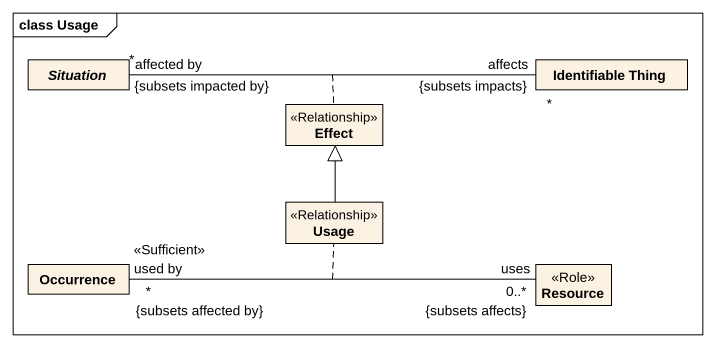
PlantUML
@startuml
mainframe class Usage
hide circle
hide empty members
abstract class Situation
class "Identifiable Thing" as Identifiable_Thing
class Effect <<Relationship>>
class Usage <<Relationship>>
class Occurrence
class Resource <<Role>>
Situation "affected by\n*\n{subsets impacted by}" -right- "affects\n*\n{subsets impacts}" Identifiable_Thing
(Situation, Identifiable_Thing) .. Effect
Usage -up-|> Effect
Occurrence "used by\n<<Sufficient>>\n*\n{subsets affected by}" -right- "uses\n0..*\n{subsets affects}" Resource
(Occurrence, Resource) .. Usage
@enduml
